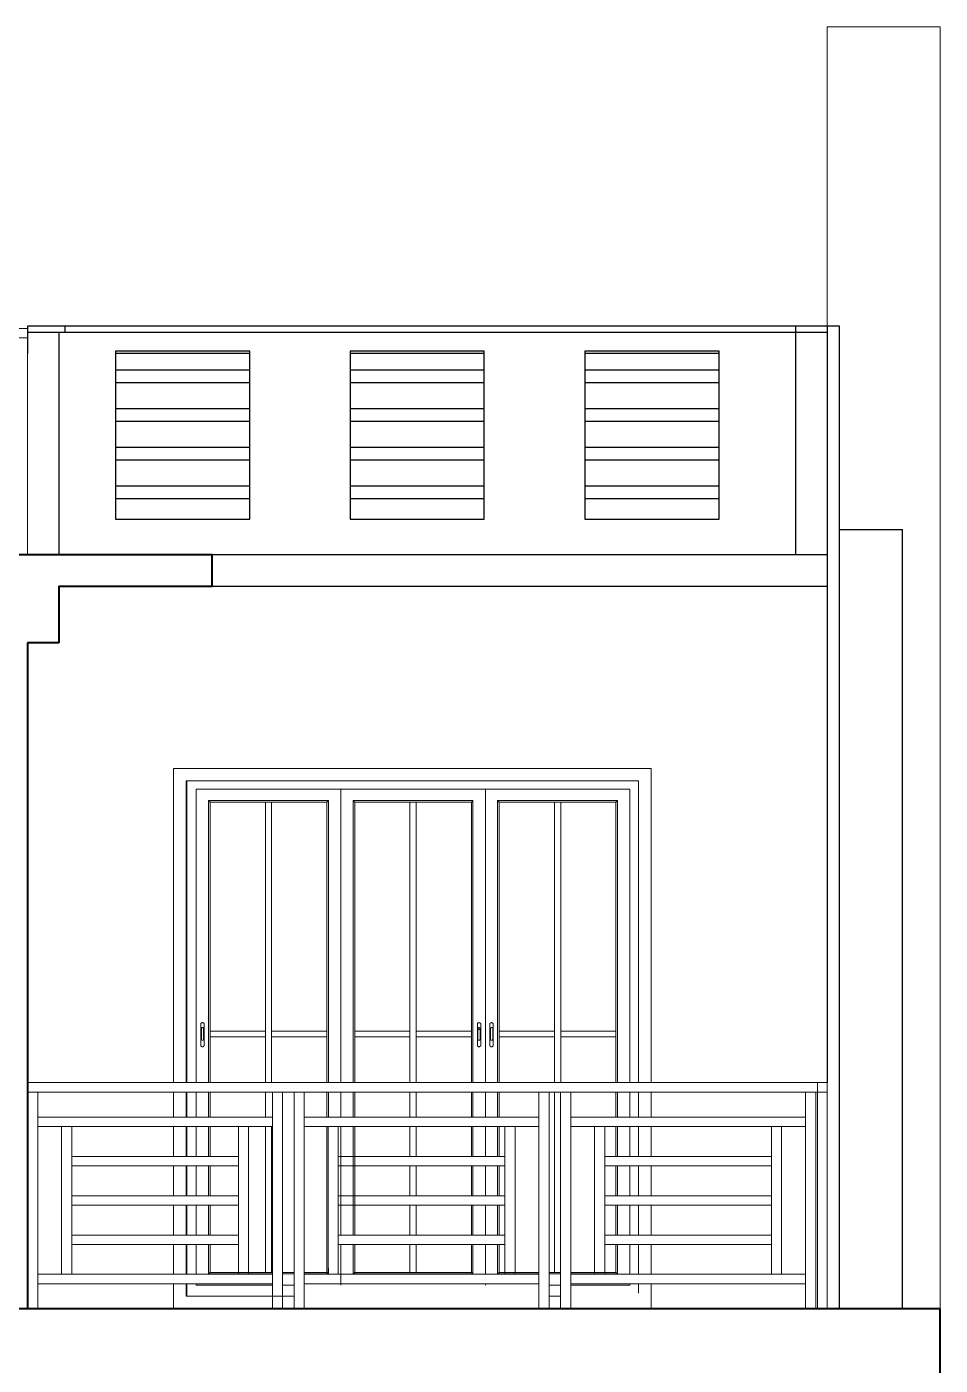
# Model space of a CAD drawing. Header units: inches. Extents: x 136316 to 155547, y -21384 to -17606.
# Drawn here: x 155204.9 to 155350.3, y -20212.5 to -19999.5 of the extents above; entities that cross this region are included whole.
import ezdxf

# ---------------------------------------------------------------- set-up
doc = ezdxf.new("R2010")
doc.units = ezdxf.units.IN
doc.header["$LTSCALE"] = 0.5
doc.header["$MEASUREMENT"] = 0
for name, color, linetype, lineweight in [('PARAPET', 50, 'Continuous', 13), ('wall', 1, 'Continuous', 40), ('wall light', 6, 'Continuous', 25), ('window', 4, 'Continuous', 13)]:
    doc.layers.add(name, color=color, linetype=linetype, lineweight=lineweight)

msp = doc.modelspace()

# ---------------------------------------------------------------- linework, layer by layer
at = {"layer": 'PARAPET'}
for p, q in [((155350.26, -19999.52), (155332.26, -19999.52)), ((155332.26, -20047.16), (155332.26, -19999.52)), ((155350.26, -19999.52), (155350.26, -20203.52)), ((155203.53, -20047.52), (155205.03, -20047.52)), ((155203.53, -20049.02), (155205.03, -20049.02)), ((155205.03, -20047.52), (155205.03, -20049.02)), ((155205.03, -20049.02), (155205.03, -20083.52)), ((155205.03, -20169.02), (155205.03, -20167.52)), ((155243.87, -20167.52), (155205.03, -20167.52)), ((155247.44, -20167.52), (155243.87, -20167.52)), ((155252.67, -20167.52), (155247.44, -20167.52)), ((155288.89, -20167.52), (155252.67, -20167.52)), ((155289.85, -20167.52), (155288.89, -20167.52)), ((155289.87, -20167.52), (155289.85, -20167.52)), ((155304.26, -20167.52), (155289.87, -20167.52)), ((155330.76, -20167.52), (155304.26, -20167.52)), ((155330.76, -20167.52), (155330.76, -20169.02)), ((155332.26, -20167.52), (155330.76, -20167.52)), ((155332.26, -20167.52), (155332.26, -20169.02)), ((155206.66, -20169.02), (155205.03, -20169.02)), ((155205.03, -20203.52), (155205.03, -20169.02)), ((155206.66, -20203.52), (155206.66, -20169.02)), ((155206.66, -20169.02), (155228.26, -20169.02)), ((155228.26, -20169.02), (155247.44, -20169.02)), ((155244, -20203.52), (155244, -20169.02)), ((155245.63, -20203.52), (155245.63, -20169.02)), ((155249.07, -20169.02), (155247.44, -20169.02)), ((155247.44, -20203.52), (155247.44, -20169.02)), ((155249.07, -20203.52), (155249.07, -20169.02)), ((155249.07, -20169.02), (155252.67, -20169.02)), ((155252.67, -20169.02), (155289.85, -20169.02)), ((155286.41, -20203.52), (155286.41, -20169.02)), ((155288.04, -20203.52), (155288.04, -20169.02)), ((155291.48, -20169.02), (155289.85, -20169.02)), ((155289.85, -20203.52), (155289.85, -20169.02)), ((155291.48, -20203.52), (155291.48, -20169.02)), ((155291.48, -20169.02), (155298.67, -20169.02)), ((155298.67, -20169.02), (155330.45, -20169.02)), ((155328.82, -20203.52), (155328.82, -20169.02)), ((155330.45, -20203.52), (155330.45, -20169.02)), ((155330.45, -20169.02), (155330.76, -20169.02)), ((155330.76, -20169.02), (155332.26, -20169.02)), ((155330.76, -20203.52), (155330.76, -20169.02)), ((155332.26, -20169.02), (155332.26, -20203.52)), ((155244, -20173.02), (155206.66, -20173.02)), ((155206.66, -20174.52), (155240.21, -20174.52)), ((155210.45, -20198.02), (155210.45, -20174.52)), ((155212.07, -20198.02), (155212.07, -20174.52)), ((155238.59, -20198.02), (155238.59, -20174.52)), ((155240.21, -20174.52), (155244, -20174.52)), ((155240.21, -20198.02), (155240.21, -20174.52)), ((155286.41, -20173.02), (155249.07, -20173.02)), ((155249.07, -20174.52), (155282.62, -20174.52)), ((155252.86, -20198.02), (155252.86, -20174.52)), ((155254.48, -20198.02), (155254.48, -20174.52)), ((155281, -20198.02), (155281, -20174.52)), ((155282.62, -20174.52), (155286.41, -20174.52)), ((155282.62, -20198.02), (155282.62, -20174.52)), ((155328.82, -20173.02), (155291.48, -20173.02)), ((155291.48, -20174.52), (155325.03, -20174.52)), ((155295.27, -20198.02), (155295.27, -20174.52)), ((155296.89, -20198.02), (155296.89, -20174.52)), ((155323.41, -20198.02), (155323.41, -20174.52)), ((155325.03, -20198.02), (155325.03, -20174.52)), ((155325.03, -20174.52), (155328.82, -20174.52)), ((155238.59, -20179.27), (155212.07, -20179.27)), ((155212.07, -20180.77), (155238.59, -20180.77)), ((155281, -20179.27), (155254.48, -20179.27)), ((155254.48, -20180.77), (155281, -20180.77)), ((155323.41, -20179.27), (155296.89, -20179.27)), ((155296.89, -20180.77), (155323.41, -20180.77)), ((155238.59, -20185.52), (155212.07, -20185.52)), ((155212.07, -20187.02), (155238.59, -20187.02)), ((155281, -20185.52), (155254.48, -20185.52)), ((155254.48, -20187.02), (155281, -20187.02)), ((155323.41, -20185.52), (155296.89, -20185.52)), ((155296.89, -20187.02), (155323.41, -20187.02)), ((155238.59, -20191.77), (155212.07, -20191.77)), ((155212.07, -20193.27), (155238.59, -20193.27)), ((155281, -20191.77), (155254.48, -20191.77)), ((155254.48, -20193.27), (155281, -20193.27)), ((155323.41, -20191.77), (155296.89, -20191.77)), ((155296.89, -20193.27), (155323.41, -20193.27)), ((155240.21, -20198.02), (155206.66, -20198.02)), ((155244, -20198.02), (155240.21, -20198.02)), ((155282.62, -20198.02), (155249.07, -20198.02)), ((155286.41, -20198.02), (155282.62, -20198.02)), ((155325.03, -20198.02), (155291.48, -20198.02)), ((155328.82, -20198.02), (155325.03, -20198.02)), ((155206.66, -20199.52), (155244, -20199.52)), ((155249.07, -20199.52), (155286.41, -20199.52)), ((155291.48, -20199.52), (155328.82, -20199.52)), ((155205.03, -20203.52), (155291.48, -20203.52)), ((155291.48, -20203.52), (155328.82, -20203.52)), ((155330.45, -20203.52), (155328.82, -20203.52)), ((155330.76, -20203.52), (155330.45, -20203.52)), ((155332.26, -20203.52), (155330.76, -20203.52)), ((155334.26, -20203.52), (155332.26, -20203.52))]:
    msp.add_line(p, q, dxfattribs=at)
at = {"layer": 'wall'}
for p, q in [((155210.03, -20088.52), (155234.4, -20088.52)), ((155210.03, -20088.52), (155210.03, -20097.52)), ((155210.03, -20097.52), (155205.03, -20097.52)), ((155205.03, -20097.52), (155205.03, -20203.52)), ((155334.26, -20203.52), (155200.03, -20203.52)), ((155350.26, -20203.52), (155334.26, -20203.52)), ((155350.26, -20217.52), (155350.26, -20203.52))]:
    msp.add_line(p, q, dxfattribs=at)
msp.add_lwpolyline([(155234.4, -20088.52), (155234.4, -20083.52), (155033.91, -20083.52), (155032.95, -20083.52), (155028.85, -20083.52), (155025.48, -20083.52)], dxfattribs=at)
at = {"layer": 'wall light'}
for p, q in [((155205.03, -20047.16), (155205.03, -20051.52)), ((155334.26, -20047.16), (155205.03, -20047.16)), ((155332.26, -20048.16), (155205.03, -20048.16)), ((155210.03, -20048.16), (155210.03, -20083.52)), ((155211.03, -20048.16), (155211.03, -20047.16)), ((155327.26, -20083.52), (155327.26, -20047.16)), ((155332.26, -20047.16), (155332.26, -20083.52)), ((155334.26, -20203.52), (155334.26, -20047.16)), ((155240.38, -20051.12), (155219.04, -20051.12)), ((155219.04, -20051.12), (155219.04, -20077.84)), ((155240.38, -20077.84), (155240.38, -20051.12)), ((155277.72, -20051.12), (155256.38, -20051.12)), ((155256.38, -20051.12), (155256.38, -20077.84)), ((155277.72, -20077.84), (155277.72, -20051.12)), ((155315.07, -20051.12), (155293.73, -20051.12)), ((155293.73, -20051.12), (155293.73, -20077.84)), ((155315.07, -20077.84), (155315.07, -20051.12)), ((155240.38, -20051.52), (155219.04, -20051.52)), ((155277.72, -20051.52), (155256.38, -20051.52)), ((155315.07, -20051.52), (155293.73, -20051.52)), ((155240.38, -20054.17), (155219.04, -20054.17)), ((155277.72, -20054.17), (155256.38, -20054.17)), ((155315.07, -20054.17), (155293.73, -20054.17)), ((155240.38, -20056.17), (155219.04, -20056.17)), ((155277.72, -20056.17), (155256.38, -20056.17)), ((155315.07, -20056.17), (155293.73, -20056.17)), ((155240.38, -20060.32), (155219.04, -20060.32)), ((155277.72, -20060.32), (155256.38, -20060.32)), ((155315.07, -20060.32), (155293.73, -20060.32)), ((155240.38, -20062.32), (155219.04, -20062.32)), ((155277.72, -20062.32), (155256.38, -20062.32)), ((155315.07, -20062.32), (155293.73, -20062.32)), ((155240.38, -20066.47), (155219.04, -20066.47)), ((155277.72, -20066.47), (155256.38, -20066.47)), ((155315.07, -20066.47), (155293.73, -20066.47)), ((155240.38, -20068.47), (155219.04, -20068.47)), ((155277.72, -20068.47), (155256.38, -20068.47)), ((155315.07, -20068.47), (155293.73, -20068.47)), ((155240.38, -20072.63), (155219.04, -20072.63)), ((155240.38, -20074.63), (155219.04, -20074.63)), ((155277.72, -20072.63), (155256.38, -20072.63)), ((155277.72, -20074.63), (155256.38, -20074.63)), ((155315.07, -20072.63), (155293.73, -20072.63)), ((155315.07, -20074.63), (155293.73, -20074.63)), ((155219.04, -20077.84), (155240.38, -20077.84)), ((155256.38, -20077.84), (155277.72, -20077.84)), ((155293.73, -20077.84), (155315.07, -20077.84)), ((155334.26, -20079.52), (155344.26, -20079.52)), ((155344.26, -20203.52), (155344.26, -20079.52)), ((155332.26, -20083.52), (155332.26, -20088.52)), ((155234.4, -20088.52), (155332.26, -20088.52)), ((155332.26, -20088.52), (155332.26, -20167.52))]:
    msp.add_line(p, q, dxfattribs=at)
msp.add_lwpolyline([(155332.26, -20083.52), (155234.4, -20083.52)], dxfattribs=at)
at = {"layer": 'window'}
for p, q in [((155304.26, -20117.52), (155228.26, -20117.52)), ((155228.26, -20117.52), (155228.26, -20167.52)), ((155304.26, -20167.52), (155304.26, -20117.52)), ((155230.26, -20119.52), (155230.26, -20167.52)), ((155302.26, -20119.52), (155230.26, -20119.52)), ((155230.38, -20119.52), (155230.38, -20167.52)), ((155231.88, -20167.52), (155231.88, -20120.85)), ((155300.88, -20120.85), (155231.88, -20120.85)), ((155254.88, -20120.85), (155254.88, -20167.52)), ((155277.88, -20120.85), (155277.88, -20167.52)), ((155300.88, -20120.85), (155300.88, -20167.52)), ((155302.26, -20119.52), (155302.26, -20167.52)), ((155233.84, -20167.52), (155233.84, -20122.65)), ((155233.84, -20122.65), (155252.91, -20122.65)), ((155234.09, -20122.87), (155233.84, -20122.65)), ((155234.09, -20167.52), (155234.09, -20122.87)), ((155252.67, -20122.87), (155234.09, -20122.87)), ((155242.89, -20122.87), (155242.89, -20167.52)), ((155243.87, -20122.87), (155243.87, -20167.52)), ((155252.67, -20122.87), (155252.91, -20122.65)), ((155252.67, -20122.87), (155252.67, -20167.52)), ((155252.91, -20122.65), (155252.91, -20167.52)), ((155275.91, -20122.65), (155256.84, -20122.65)), ((155256.84, -20122.65), (155256.84, -20167.52)), ((155257.09, -20122.87), (155256.84, -20122.65)), ((155257.09, -20122.87), (155257.09, -20167.52)), ((155257.09, -20122.87), (155275.67, -20122.87)), ((155265.89, -20122.87), (155265.89, -20167.52)), ((155266.87, -20122.87), (155266.87, -20167.52)), ((155275.67, -20122.87), (155275.91, -20122.65)), ((155275.67, -20167.52), (155275.67, -20122.87)), ((155275.91, -20167.52), (155275.91, -20122.65)), ((155279.84, -20167.52), (155279.84, -20122.65)), ((155279.84, -20122.65), (155298.91, -20122.65)), ((155280.09, -20122.87), (155279.84, -20122.65)), ((155280.09, -20167.52), (155280.09, -20122.87)), ((155298.67, -20122.87), (155280.09, -20122.87)), ((155288.89, -20122.87), (155288.89, -20167.52)), ((155289.87, -20122.87), (155289.87, -20167.52)), ((155298.67, -20122.87), (155298.91, -20122.65)), ((155298.67, -20122.87), (155298.67, -20167.52)), ((155298.91, -20122.65), (155298.91, -20167.52)), ((155232.6, -20158.2), (155232.62, -20158.13)), ((155232.6, -20158.2), (155232.61, -20158.16)), ((155232.6, -20161.59), (155232.6, -20158.2)), ((155232.61, -20158.16), (155232.62, -20158.13)), ((155232.62, -20158.13), (155232.63, -20158.1)), ((155232.63, -20158.1), (155232.66, -20158.07)), ((155232.68, -20158.04), (155232.66, -20158.07)), ((155232.72, -20158.02), (155232.68, -20158.04)), ((155232.7, -20158.87), (155232.69, -20158.89)), ((155232.69, -20158.89), (155232.69, -20158.91)), ((155232.69, -20158.91), (155232.69, -20160.62)), ((155232.71, -20158.85), (155232.7, -20158.87)), ((155232.73, -20158.83), (155232.71, -20158.85)), ((155232.72, -20158.02), (155232.75, -20158)), ((155232.75, -20158.81), (155232.73, -20158.83)), ((155232.79, -20157.99), (155232.75, -20158)), ((155232.77, -20158.79), (155232.75, -20158.81)), ((155232.79, -20158.78), (155232.77, -20158.79)), ((155232.83, -20157.98), (155232.79, -20157.99)), ((155232.82, -20158.77), (155232.79, -20158.78)), ((155232.85, -20158.77), (155232.82, -20158.77)), ((155232.87, -20157.97), (155232.83, -20157.98)), ((155232.87, -20158.77), (155232.85, -20158.77)), ((155232.92, -20157.98), (155232.87, -20157.97)), ((155232.9, -20158.77), (155232.87, -20158.77)), ((155232.93, -20158.77), (155232.9, -20158.77)), ((155232.92, -20157.98), (155232.96, -20157.99)), ((155232.96, -20158.78), (155232.93, -20158.77)), ((155232.96, -20157.99), (155233, -20158)), ((155232.98, -20158.79), (155232.96, -20158.78)), ((155233, -20158.81), (155232.98, -20158.79)), ((155233, -20158), (155233.03, -20158.02)), ((155233.02, -20158.83), (155233, -20158.81)), ((155233.04, -20158.85), (155233.02, -20158.83)), ((155233.03, -20158.02), (155233.07, -20158.04)), ((155233.05, -20158.87), (155233.04, -20158.85)), ((155233.05, -20158.89), (155233.05, -20158.87)), ((155233.06, -20158.91), (155233.05, -20158.89)), ((155233.06, -20160.62), (155233.06, -20158.91)), ((155233.07, -20158.04), (155233.09, -20158.07)), ((155233.11, -20158.1), (155233.09, -20158.07)), ((155233.13, -20158.13), (155233.11, -20158.1)), ((155233.14, -20158.16), (155233.13, -20158.13)), ((155233.14, -20158.16), (155233.14, -20158.2)), ((155233.14, -20158.2), (155233.14, -20161.59)), ((155234.09, -20159.31), (155242.89, -20159.31)), ((155243.87, -20159.31), (155252.67, -20159.31)), ((155265.89, -20159.31), (155257.09, -20159.31)), ((155275.67, -20159.31), (155266.87, -20159.31)), ((155276.62, -20158.16), (155276.61, -20158.2)), ((155276.61, -20158.2), (155276.61, -20161.59)), ((155276.63, -20158.13), (155276.62, -20158.16)), ((155276.64, -20158.1), (155276.63, -20158.13)), ((155276.66, -20158.07), (155276.64, -20158.1)), ((155276.69, -20158.04), (155276.66, -20158.07)), ((155276.72, -20158.02), (155276.69, -20158.04)), ((155276.7, -20158.89), (155276.71, -20158.87)), ((155276.7, -20158.91), (155276.7, -20158.89)), ((155276.7, -20159.16), (155276.7, -20158.91)), ((155276.7, -20159.14), (155276.71, -20159.12)), ((155276.7, -20159.16), (155276.7, -20159.14)), ((155276.7, -20160.62), (155276.7, -20159.16)), ((155276.71, -20158.87), (155276.72, -20158.85)), ((155276.71, -20159.12), (155276.72, -20159.1)), ((155276.76, -20158), (155276.72, -20158.02)), ((155276.72, -20158.85), (155276.74, -20158.83)), ((155276.72, -20159.1), (155276.74, -20159.08)), ((155276.74, -20158.83), (155276.75, -20158.81)), ((155276.74, -20159.08), (155276.75, -20159.06)), ((155276.75, -20158.81), (155276.78, -20158.79)), ((155276.75, -20159.06), (155276.78, -20159.04)), ((155276.8, -20157.99), (155276.76, -20158)), ((155276.78, -20158.79), (155276.8, -20158.78)), ((155276.78, -20159.04), (155276.8, -20159.03)), ((155276.84, -20157.98), (155276.8, -20157.99)), ((155276.8, -20158.78), (155276.83, -20158.77)), ((155276.8, -20159.03), (155276.83, -20159.02)), ((155276.83, -20158.77), (155276.85, -20158.77)), ((155276.83, -20159.02), (155276.85, -20159.02)), ((155276.88, -20157.97), (155276.84, -20157.98)), ((155276.85, -20158.77), (155276.88, -20158.77)), ((155276.85, -20159.02), (155276.88, -20159.01)), ((155276.93, -20157.98), (155276.88, -20157.97)), ((155276.88, -20158.77), (155276.91, -20158.77)), ((155276.88, -20159.01), (155276.91, -20159.02)), ((155276.91, -20158.77), (155276.94, -20158.77)), ((155276.91, -20159.02), (155276.94, -20159.02)), ((155276.97, -20157.99), (155276.93, -20157.98)), ((155276.94, -20158.77), (155276.97, -20158.78)), ((155276.94, -20159.02), (155276.97, -20159.03)), ((155277.01, -20158), (155276.97, -20157.99)), ((155276.97, -20158.78), (155276.99, -20158.79)), ((155276.97, -20159.03), (155276.99, -20159.04)), ((155276.99, -20158.79), (155277.01, -20158.81)), ((155276.99, -20159.04), (155277.01, -20159.06)), ((155277.04, -20158.02), (155277.01, -20158)), ((155277.01, -20158.81), (155277.03, -20158.83)), ((155277.01, -20159.06), (155277.03, -20159.08)), ((155277.03, -20158.83), (155277.04, -20158.85)), ((155277.03, -20159.08), (155277.04, -20159.1)), ((155277.07, -20158.04), (155277.04, -20158.02)), ((155277.04, -20158.85), (155277.06, -20158.87)), ((155277.04, -20159.1), (155277.06, -20159.12)), ((155277.06, -20158.87), (155277.06, -20158.89)), ((155277.06, -20158.89), (155277.06, -20158.91)), ((155277.06, -20160.62), (155277.06, -20158.91)), ((155277.06, -20159.12), (155277.06, -20159.14)), ((155277.06, -20159.14), (155277.06, -20159.16)), ((155277.1, -20158.07), (155277.07, -20158.04)), ((155277.12, -20158.1), (155277.1, -20158.07)), ((155277.14, -20158.13), (155277.12, -20158.1)), ((155277.15, -20158.16), (155277.14, -20158.13)), ((155277.15, -20158.2), (155277.14, -20158.13)), ((155277.15, -20158.2), (155277.15, -20158.16)), ((155277.15, -20161.59), (155277.15, -20158.2)), ((155278.6, -20158.2), (155278.62, -20158.13)), ((155278.6, -20158.2), (155278.61, -20158.16)), ((155278.6, -20161.59), (155278.6, -20158.2)), ((155278.61, -20158.16), (155278.62, -20158.13)), ((155278.62, -20158.13), (155278.63, -20158.1)), ((155278.63, -20158.1), (155278.66, -20158.07)), ((155278.68, -20158.04), (155278.66, -20158.07)), ((155278.72, -20158.02), (155278.68, -20158.04)), ((155278.7, -20158.87), (155278.69, -20158.89)), ((155278.69, -20158.89), (155278.69, -20158.91)), ((155278.69, -20158.91), (155278.69, -20160.62)), ((155278.71, -20158.85), (155278.7, -20158.87)), ((155278.73, -20158.83), (155278.71, -20158.85)), ((155278.72, -20158.02), (155278.75, -20158)), ((155278.75, -20158.81), (155278.73, -20158.83)), ((155278.79, -20157.99), (155278.75, -20158)), ((155278.77, -20158.79), (155278.75, -20158.81)), ((155278.79, -20158.78), (155278.77, -20158.79)), ((155278.83, -20157.98), (155278.79, -20157.99)), ((155278.82, -20158.77), (155278.79, -20158.78)), ((155278.85, -20158.77), (155278.82, -20158.77)), ((155278.87, -20157.97), (155278.83, -20157.98)), ((155278.87, -20158.77), (155278.85, -20158.77)), ((155278.92, -20157.98), (155278.87, -20157.97)), ((155278.9, -20158.77), (155278.87, -20158.77)), ((155278.93, -20158.77), (155278.9, -20158.77)), ((155278.92, -20157.98), (155278.96, -20157.99)), ((155278.96, -20158.78), (155278.93, -20158.77)), ((155278.96, -20157.99), (155279, -20158)), ((155278.98, -20158.79), (155278.96, -20158.78)), ((155279, -20158.81), (155278.98, -20158.79)), ((155279, -20158), (155279.03, -20158.02)), ((155279.02, -20158.83), (155279, -20158.81)), ((155279.04, -20158.85), (155279.02, -20158.83)), ((155279.03, -20158.02), (155279.07, -20158.04)), ((155279.05, -20158.87), (155279.04, -20158.85)), ((155279.05, -20158.89), (155279.05, -20158.87)), ((155279.06, -20158.91), (155279.05, -20158.89)), ((155279.06, -20160.62), (155279.06, -20158.91)), ((155279.07, -20158.04), (155279.09, -20158.07)), ((155279.11, -20158.1), (155279.09, -20158.07)), ((155279.13, -20158.13), (155279.11, -20158.1)), ((155279.14, -20158.16), (155279.13, -20158.13)), ((155279.14, -20158.16), (155279.14, -20158.2)), ((155279.14, -20158.2), (155279.14, -20161.59)), ((155280.09, -20159.31), (155288.89, -20159.31)), ((155289.87, -20159.31), (155298.67, -20159.31)), ((155232.61, -20161.62), (155232.6, -20161.59)), ((155232.62, -20161.66), (155232.61, -20161.62)), ((155232.62, -20161.66), (155232.63, -20161.69)), ((155232.63, -20161.69), (155232.66, -20161.72)), ((155232.66, -20161.72), (155232.68, -20161.74)), ((155232.72, -20161.77), (155232.68, -20161.74)), ((155232.69, -20160.64), (155232.69, -20160.62)), ((155232.7, -20160.67), (155232.69, -20160.64)), ((155232.71, -20160.69), (155232.7, -20160.67)), ((155232.73, -20160.71), (155232.71, -20160.69)), ((155232.75, -20161.78), (155232.72, -20161.77)), ((155232.75, -20160.73), (155232.73, -20160.71)), ((155232.77, -20160.74), (155232.75, -20160.73)), ((155232.75, -20161.78), (155232.79, -20161.8)), ((155232.79, -20160.75), (155232.77, -20160.74)), ((155232.82, -20160.76), (155232.79, -20160.75)), ((155232.83, -20161.81), (155232.79, -20161.8)), ((155232.85, -20160.77), (155232.82, -20160.76)), ((155232.87, -20161.81), (155232.83, -20161.81)), ((155232.87, -20160.77), (155232.85, -20160.77)), ((155232.9, -20160.77), (155232.87, -20160.77)), ((155232.87, -20161.81), (155232.92, -20161.81)), ((155232.93, -20160.76), (155232.9, -20160.77)), ((155232.92, -20161.81), (155232.96, -20161.8)), ((155232.96, -20160.75), (155232.93, -20160.76)), ((155232.98, -20160.74), (155232.96, -20160.75)), ((155233, -20161.78), (155232.96, -20161.8)), ((155233, -20160.73), (155232.98, -20160.74)), ((155233.02, -20160.71), (155233, -20160.73)), ((155233.03, -20161.77), (155233, -20161.78)), ((155233.04, -20160.69), (155233.02, -20160.71)), ((155233.03, -20161.77), (155233.07, -20161.74)), ((155233.05, -20160.67), (155233.04, -20160.69)), ((155233.06, -20160.62), (155233.05, -20160.64)), ((155233.05, -20160.64), (155233.05, -20160.67)), ((155233.07, -20161.74), (155233.09, -20161.72)), ((155233.09, -20161.72), (155233.11, -20161.69)), ((155233.13, -20161.66), (155233.11, -20161.69)), ((155233.14, -20161.59), (155233.13, -20161.66)), ((155233.14, -20161.62), (155233.13, -20161.66)), ((155233.14, -20161.62), (155233.14, -20161.59)), ((155234.09, -20160.21), (155242.89, -20160.21)), ((155243.87, -20160.21), (155252.67, -20160.21)), ((155265.89, -20160.21), (155257.09, -20160.21)), ((155275.67, -20160.21), (155266.87, -20160.21)), ((155276.62, -20161.62), (155276.61, -20161.59)), ((155276.61, -20161.59), (155276.63, -20161.66)), ((155276.62, -20161.62), (155276.63, -20161.66)), ((155276.63, -20161.66), (155276.64, -20161.69)), ((155276.64, -20161.69), (155276.66, -20161.72)), ((155276.66, -20161.72), (155276.69, -20161.74)), ((155276.69, -20161.74), (155276.72, -20161.77)), ((155276.7, -20160.62), (155276.7, -20160.64)), ((155276.7, -20160.64), (155276.71, -20160.67)), ((155276.71, -20160.67), (155276.72, -20160.69)), ((155276.72, -20160.69), (155276.74, -20160.71)), ((155276.72, -20161.77), (155276.76, -20161.78)), ((155276.74, -20160.71), (155276.75, -20160.73)), ((155276.75, -20160.73), (155276.78, -20160.74)), ((155276.76, -20161.78), (155276.8, -20161.8)), ((155276.78, -20160.74), (155276.8, -20160.75)), ((155276.8, -20160.75), (155276.83, -20160.76)), ((155276.8, -20161.8), (155276.84, -20161.81)), ((155276.83, -20160.76), (155276.85, -20160.77)), ((155276.84, -20161.81), (155276.88, -20161.81)), ((155276.85, -20160.77), (155276.88, -20160.77)), ((155276.88, -20160.77), (155276.91, -20160.77)), ((155276.88, -20161.81), (155276.93, -20161.81)), ((155276.91, -20160.77), (155276.94, -20160.76)), ((155276.93, -20161.81), (155276.97, -20161.8)), ((155276.94, -20160.76), (155276.97, -20160.75)), ((155276.97, -20160.75), (155276.99, -20160.74)), ((155276.97, -20161.8), (155277.01, -20161.78)), ((155276.99, -20160.74), (155277.01, -20160.73)), ((155277.01, -20160.73), (155277.03, -20160.71)), ((155277.01, -20161.78), (155277.04, -20161.77)), ((155277.03, -20160.71), (155277.04, -20160.69)), ((155277.04, -20160.69), (155277.06, -20160.67)), ((155277.04, -20161.77), (155277.07, -20161.74)), ((155277.06, -20160.64), (155277.06, -20160.62)), ((155277.06, -20160.67), (155277.06, -20160.64)), ((155277.07, -20161.74), (155277.1, -20161.72)), ((155277.1, -20161.72), (155277.12, -20161.69)), ((155277.12, -20161.69), (155277.14, -20161.66)), ((155277.14, -20161.66), (155277.15, -20161.62)), ((155277.15, -20161.62), (155277.15, -20161.59)), ((155278.61, -20161.62), (155278.6, -20161.59)), ((155278.62, -20161.66), (155278.61, -20161.62)), ((155278.62, -20161.66), (155278.63, -20161.69)), ((155278.63, -20161.69), (155278.66, -20161.72)), ((155278.66, -20161.72), (155278.68, -20161.74)), ((155278.72, -20161.77), (155278.68, -20161.74)), ((155278.69, -20160.64), (155278.69, -20160.62)), ((155278.7, -20160.67), (155278.69, -20160.64)), ((155278.71, -20160.69), (155278.7, -20160.67)), ((155278.73, -20160.71), (155278.71, -20160.69)), ((155278.75, -20161.78), (155278.72, -20161.77)), ((155278.75, -20160.73), (155278.73, -20160.71)), ((155278.77, -20160.74), (155278.75, -20160.73)), ((155278.75, -20161.78), (155278.79, -20161.8)), ((155278.79, -20160.75), (155278.77, -20160.74)), ((155278.82, -20160.76), (155278.79, -20160.75)), ((155278.83, -20161.81), (155278.79, -20161.8)), ((155278.85, -20160.77), (155278.82, -20160.76)), ((155278.87, -20161.81), (155278.83, -20161.81)), ((155278.87, -20160.77), (155278.85, -20160.77)), ((155278.9, -20160.77), (155278.87, -20160.77)), ((155278.87, -20161.81), (155278.92, -20161.81)), ((155278.93, -20160.76), (155278.9, -20160.77)), ((155278.92, -20161.81), (155278.96, -20161.8)), ((155278.96, -20160.75), (155278.93, -20160.76)), ((155278.98, -20160.74), (155278.96, -20160.75)), ((155279, -20161.78), (155278.96, -20161.8)), ((155279, -20160.73), (155278.98, -20160.74)), ((155279.02, -20160.71), (155279, -20160.73)), ((155279.03, -20161.77), (155279, -20161.78)), ((155279.04, -20160.69), (155279.02, -20160.71)), ((155279.03, -20161.77), (155279.07, -20161.74)), ((155279.05, -20160.67), (155279.04, -20160.69)), ((155279.06, -20160.62), (155279.05, -20160.64)), ((155279.05, -20160.64), (155279.05, -20160.67)), ((155279.07, -20161.74), (155279.09, -20161.72)), ((155279.09, -20161.72), (155279.11, -20161.69)), ((155279.13, -20161.66), (155279.11, -20161.69)), ((155279.14, -20161.59), (155279.13, -20161.66)), ((155279.14, -20161.62), (155279.13, -20161.66)), ((155279.14, -20161.62), (155279.14, -20161.59)), ((155280.09, -20160.21), (155288.89, -20160.21)), ((155289.87, -20160.21), (155298.67, -20160.21)), ((155228.26, -20169.02), (155228.26, -20173.02)), ((155230.26, -20169.02), (155230.26, -20173.02)), ((155230.38, -20169.02), (155230.38, -20173.02)), ((155231.88, -20173.02), (155231.88, -20169.02)), ((155233.84, -20173.02), (155233.84, -20169.02)), ((155234.09, -20173.02), (155234.09, -20169.02)), ((155242.89, -20169.02), (155242.89, -20173.02)), ((155252.67, -20169.02), (155252.67, -20173.02)), ((155252.91, -20169.02), (155252.91, -20173.02)), ((155254.88, -20169.02), (155254.88, -20173.02)), ((155256.84, -20169.02), (155256.84, -20173.02)), ((155257.09, -20169.02), (155257.09, -20173.02)), ((155265.89, -20169.02), (155265.89, -20173.02)), ((155266.87, -20169.02), (155266.87, -20173.02)), ((155275.67, -20173.02), (155275.67, -20169.02)), ((155275.91, -20173.02), (155275.91, -20169.02)), ((155277.88, -20169.02), (155277.88, -20173.02)), ((155279.84, -20173.02), (155279.84, -20169.02)), ((155280.09, -20173.02), (155280.09, -20169.02)), ((155288.89, -20169.02), (155288.89, -20197.71)), ((155298.67, -20169.02), (155298.67, -20173.02)), ((155298.91, -20169.02), (155298.91, -20173.02)), ((155300.88, -20169.02), (155300.88, -20173.02)), ((155302.26, -20169.02), (155302.26, -20173.02)), ((155304.26, -20173.02), (155304.26, -20169.02)), ((155228.26, -20174.52), (155228.26, -20179.27)), ((155230.26, -20174.52), (155230.26, -20179.27)), ((155230.38, -20174.52), (155230.38, -20179.27)), ((155231.88, -20179.27), (155231.88, -20174.52)), ((155233.84, -20179.27), (155233.84, -20174.52)), ((155234.09, -20179.27), (155234.09, -20174.52)), ((155242.89, -20174.52), (155242.89, -20197.71)), ((155243.87, -20174.52), (155243.87, -20197.71)), ((155252.67, -20174.52), (155252.67, -20197.71)), ((155254.88, -20174.52), (155254.88, -20191.77)), ((155256.84, -20174.52), (155256.84, -20191.77)), ((155257.09, -20174.52), (155257.09, -20191.77)), ((155265.89, -20174.52), (155265.89, -20179.27)), ((155266.87, -20174.52), (155266.87, -20179.27)), ((155275.67, -20179.27), (155275.67, -20174.52)), ((155275.91, -20179.27), (155275.91, -20174.52)), ((155277.88, -20174.52), (155277.88, -20179.27)), ((155279.84, -20179.27), (155279.84, -20174.52)), ((155280.09, -20179.27), (155280.09, -20174.52)), ((155298.67, -20174.52), (155298.67, -20179.27)), ((155298.91, -20174.52), (155298.91, -20179.27)), ((155300.88, -20174.52), (155300.88, -20179.27)), ((155302.26, -20174.52), (155302.26, -20179.27)), ((155304.26, -20179.27), (155304.26, -20174.52)), ((155228.26, -20180.77), (155228.26, -20185.52)), ((155230.26, -20180.77), (155230.26, -20185.52)), ((155230.38, -20180.77), (155230.38, -20185.52)), ((155231.88, -20185.52), (155231.88, -20180.77)), ((155233.84, -20185.52), (155233.84, -20180.77)), ((155234.09, -20185.52), (155234.09, -20180.77)), ((155265.89, -20180.77), (155265.89, -20185.52)), ((155266.87, -20180.77), (155266.87, -20185.52)), ((155275.67, -20185.52), (155275.67, -20180.77)), ((155275.91, -20185.52), (155275.91, -20180.77)), ((155277.88, -20180.77), (155277.88, -20185.52)), ((155279.84, -20185.52), (155279.84, -20180.77)), ((155280.09, -20185.52), (155280.09, -20180.77)), ((155298.67, -20180.77), (155298.67, -20185.52)), ((155298.91, -20180.77), (155298.91, -20185.52)), ((155300.88, -20180.77), (155300.88, -20185.52)), ((155302.26, -20180.77), (155302.26, -20185.52)), ((155304.26, -20185.52), (155304.26, -20180.77)), ((155228.26, -20187.02), (155228.26, -20191.77)), ((155230.26, -20187.02), (155230.26, -20191.77)), ((155230.38, -20187.02), (155230.38, -20191.77)), ((155231.88, -20191.77), (155231.88, -20187.02)), ((155233.84, -20191.77), (155233.84, -20187.02)), ((155234.09, -20191.77), (155234.09, -20187.02)), ((155265.89, -20187.02), (155265.89, -20191.77)), ((155266.87, -20187.02), (155266.87, -20191.77)), ((155275.67, -20191.77), (155275.67, -20187.02)), ((155275.91, -20191.77), (155275.91, -20187.02)), ((155277.88, -20187.02), (155277.88, -20191.77)), ((155279.84, -20191.77), (155279.84, -20187.02)), ((155280.09, -20191.77), (155280.09, -20187.02)), ((155298.67, -20187.02), (155298.67, -20191.77)), ((155298.91, -20187.02), (155298.91, -20191.77)), ((155300.88, -20187.02), (155300.88, -20191.77)), ((155302.26, -20187.02), (155302.26, -20191.77)), ((155304.26, -20191.77), (155304.26, -20187.02)), ((155228.26, -20193.27), (155228.26, -20198.02)), ((155230.26, -20193.27), (155230.26, -20198.02)), ((155230.38, -20193.27), (155230.38, -20198.02)), ((155231.88, -20198.02), (155231.88, -20193.27)), ((155233.84, -20197.94), (155233.84, -20193.27)), ((155234.09, -20197.71), (155234.09, -20193.27)), ((155254.88, -20193.27), (155254.88, -20199.52)), ((155256.84, -20193.27), (155256.84, -20198.02)), ((155257.09, -20193.27), (155257.09, -20197.94)), ((155265.89, -20193.27), (155265.89, -20197.71)), ((155266.87, -20193.27), (155266.87, -20197.71)), ((155275.67, -20197.71), (155275.67, -20193.27)), ((155275.91, -20197.94), (155275.91, -20193.27)), ((155277.88, -20193.27), (155277.88, -20198.02)), ((155279.84, -20197.94), (155279.84, -20193.27)), ((155280.09, -20197.71), (155280.09, -20193.27)), ((155298.67, -20193.27), (155298.67, -20197.71)), ((155298.91, -20193.27), (155298.91, -20197.94)), ((155300.88, -20193.27), (155300.88, -20198.02)), ((155302.26, -20193.27), (155302.26, -20198.02)), ((155304.26, -20198.02), (155304.26, -20193.27)), ((155228.26, -20197.02), (155228.26, -20198.02)), ((155230.26, -20197.02), (155230.26, -20198.02)), ((155230.38, -20197.02), (155230.38, -20198.02)), ((155231.88, -20198.02), (155231.88, -20197.02)), ((155233.84, -20197.94), (155233.84, -20197.02)), ((155233.84, -20197.94), (155234.09, -20197.71)), ((155244, -20197.94), (155233.84, -20197.94)), ((155234.09, -20197.71), (155234.09, -20197.02)), ((155244, -20197.71), (155234.09, -20197.71)), ((155242.89, -20197.02), (155242.89, -20197.71)), ((155243.87, -20197.02), (155243.87, -20197.71)), ((155247.44, -20197.71), (155245.63, -20197.71)), ((155247.44, -20197.94), (155245.63, -20197.94)), ((155252.67, -20197.71), (155249.07, -20197.71)), ((155252.91, -20197.94), (155249.07, -20197.94)), ((155252.67, -20197.02), (155252.67, -20197.71)), ((155252.67, -20197.71), (155252.91, -20197.94)), ((155252.91, -20197.02), (155252.91, -20197.94)), ((155254.88, -20197.02), (155254.88, -20199.74)), ((155256.84, -20197.02), (155256.84, -20197.94)), ((155257.09, -20197.71), (155256.84, -20197.94)), ((155256.84, -20197.94), (155275.91, -20197.94)), ((155257.09, -20197.02), (155257.09, -20197.71)), ((155257.09, -20197.71), (155275.67, -20197.71)), ((155275.67, -20197.71), (155275.67, -20197.02)), ((155275.91, -20197.94), (155275.67, -20197.71)), ((155275.91, -20197.94), (155275.91, -20197.02)), ((155277.88, -20197.02), (155277.88, -20198.02)), ((155279.84, -20197.94), (155279.84, -20197.02)), ((155279.84, -20197.94), (155280.09, -20197.71)), ((155286.41, -20197.94), (155279.84, -20197.94)), ((155280.09, -20197.71), (155280.09, -20197.02)), ((155286.41, -20197.71), (155280.09, -20197.71)), ((155289.85, -20197.71), (155288.04, -20197.71)), ((155289.85, -20197.94), (155288.04, -20197.94)), ((155288.89, -20197.02), (155288.89, -20197.71)), ((155298.67, -20197.71), (155291.48, -20197.71)), ((155298.91, -20197.94), (155291.48, -20197.94)), ((155298.67, -20197.02), (155298.67, -20197.71)), ((155298.67, -20197.71), (155298.91, -20197.94)), ((155298.91, -20197.02), (155298.91, -20197.94)), ((155300.88, -20197.02), (155300.88, -20198.02)), ((155302.26, -20197.02), (155302.26, -20198.02)), ((155304.26, -20198.02), (155304.26, -20197.02)), ((155228.26, -20199.52), (155228.26, -20203.52)), ((155228.26, -20199.52), (155228.26, -20201.02)), ((155230.26, -20199.52), (155230.26, -20201.52)), ((155230.38, -20199.52), (155230.38, -20201.52)), ((155231.88, -20199.74), (155231.88, -20199.52)), ((155244, -20199.74), (155231.88, -20199.74)), ((155247.44, -20199.74), (155245.63, -20199.74)), ((155277.88, -20199.52), (155277.88, -20199.74)), ((155289.85, -20199.74), (155288.04, -20199.74)), ((155300.88, -20199.74), (155291.48, -20199.74)), ((155300.88, -20199.52), (155300.88, -20199.74)), ((155302.26, -20199.52), (155302.26, -20201.02)), ((155304.26, -20201.02), (155304.26, -20199.52)), ((155304.26, -20203.52), (155304.26, -20199.52)), ((155247.44, -20201.52), (155230.26, -20201.52)), ((155289.85, -20201.52), (155288.04, -20201.52)), ((155228.26, -20202.52), (155228.26, -20203.52)), ((155228.26, -20203.52), (155238.59, -20203.52)), ((155240.21, -20203.52), (155244, -20203.52)), ((155245.63, -20203.52), (155247.44, -20203.52)), ((155249.07, -20203.52), (155252.86, -20203.52)), ((155254.48, -20203.52), (155281, -20203.52)), ((155282.62, -20203.52), (155286.41, -20203.52)), ((155288.04, -20203.52), (155289.85, -20203.52)), ((155291.48, -20203.52), (155295.27, -20203.52)), ((155296.89, -20203.52), (155304.26, -20203.52)), ((155304.26, -20203.52), (155304.26, -20202.52))]:
    msp.add_line(p, q, dxfattribs=at)

doc.saveas('drawing.dxf')
